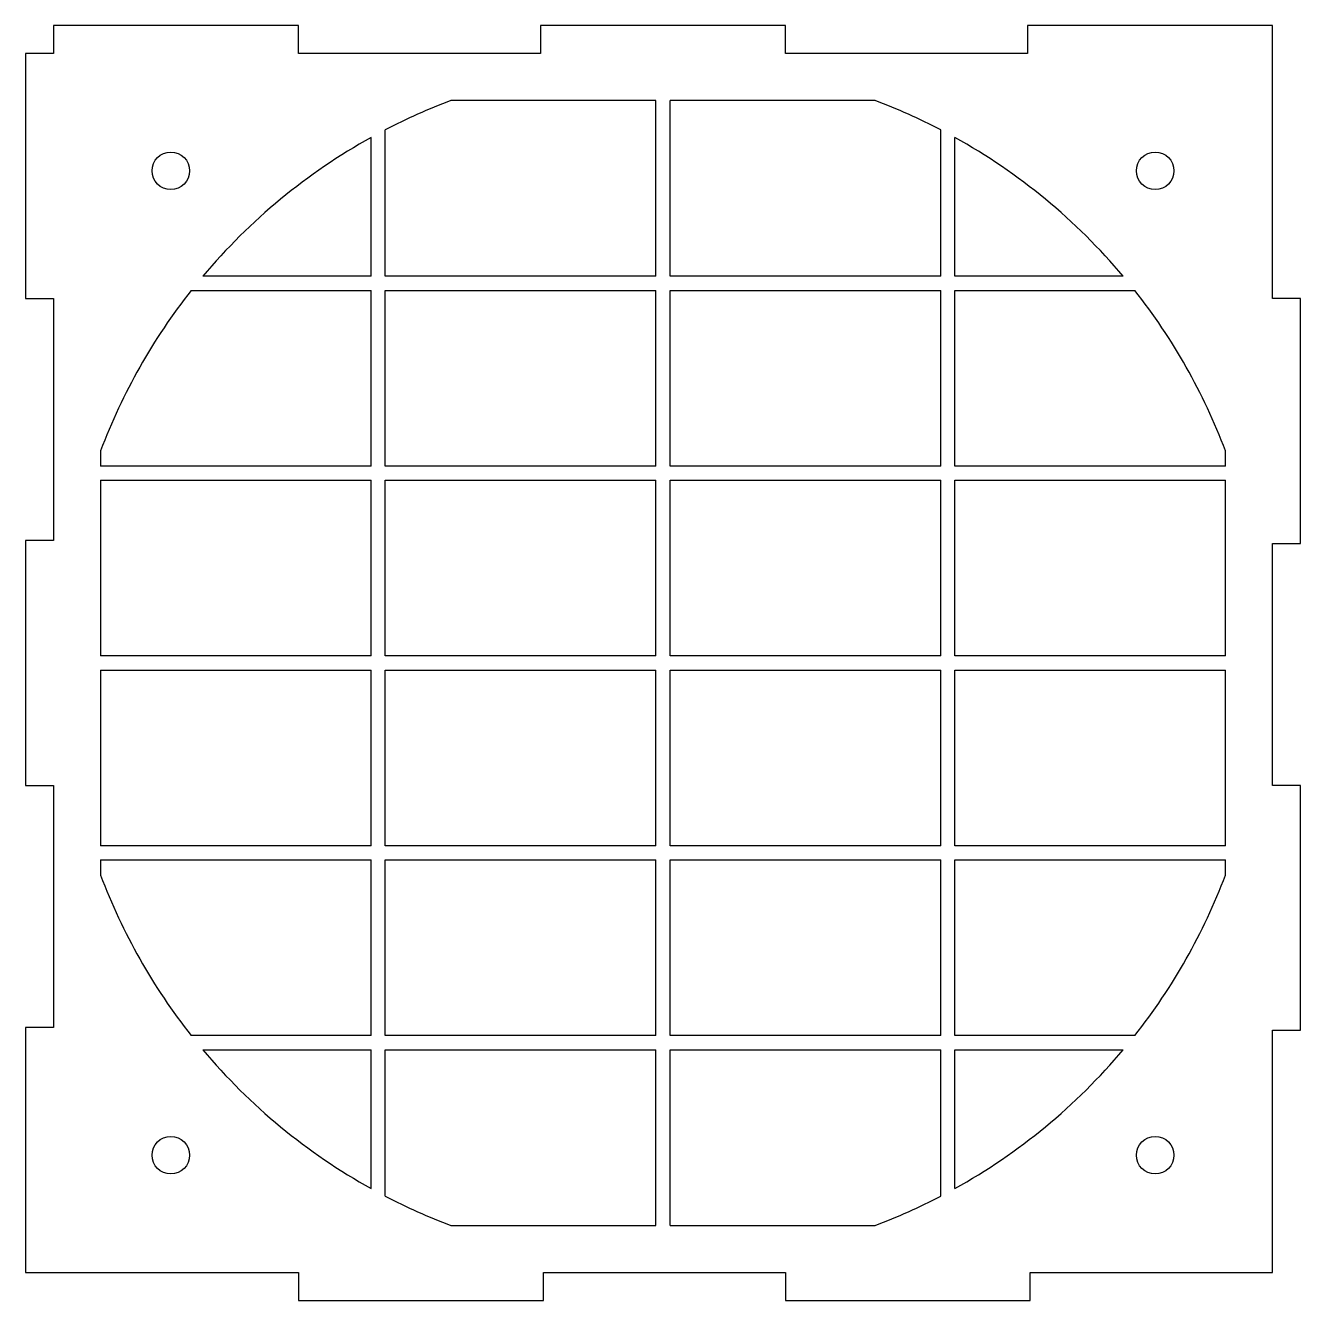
# Model space of a CAD drawing. Header units: millimetres. Extents: x -68 to 68, y -68 to 68.
import ezdxf

# ---------------------------------------------------------------- set-up
doc = ezdxf.new("R2010")
doc.units = ezdxf.units.MM

msp = doc.modelspace()

# ---------------------------------------------------------------- linework, layer by layer
at = {"color": 7, "linetype": 'Continuous', "lineweight": 25}
for p, q in [((-38.88, 68), (-65, 68)), ((-65, 68), (-65, 65)), ((-38.88, 65), (-38.88, 68)), ((13.06, 68), (-13.06, 68)), ((-13.06, 68), (-13.06, 65)), ((13.06, 65), (13.06, 68)), ((65, 68), (38.88, 68)), ((38.88, 68), (38.88, 65)), ((65, 38.88), (65, 68)), ((-65, 65), (-68, 65)), ((-68, 65), (-68, 38.88)), ((-13.06, 65), (-38.88, 65)), ((38.88, 65), (13.06, 65)), ((-0.75, 60), (-22.63, 60)), ((-0.75, 41.25), (-0.75, 60)), ((0.75, 41.25), (0.75, 60)), ((22.63, 60), (0.75, 60)), ((-31.12, 41.25), (-31.12, 56.06)), ((-29.62, 41.25), (-29.62, 56.87)), ((29.62, 41.25), (29.62, 56.87)), ((31.12, 41.25), (31.12, 56.06)), ((-31.12, 41.25), (-49.1, 41.25)), ((-0.75, 41.25), (-29.62, 41.25)), ((29.62, 41.25), (0.75, 41.25)), ((49.1, 41.25), (31.12, 41.25)), ((-50.32, 39.75), (-31.12, 39.75)), ((-31.12, 21), (-31.12, 39.75)), ((-29.62, 21), (-29.62, 39.75)), ((-29.62, 39.75), (-0.75, 39.75)), ((-0.75, 21), (-0.75, 39.75)), ((0.75, 21), (0.75, 39.75)), ((0.75, 39.75), (29.62, 39.75)), ((29.62, 21), (29.62, 39.75)), ((31.12, 21), (31.12, 39.75)), ((31.12, 39.75), (50.32, 39.75)), ((-68, 38.88), (-65, 38.88)), ((-65, 38.88), (-65, 13.06)), ((68, 38.88), (65, 38.88)), ((68, 12.76), (68, 38.88)), ((-60, 22.63), (-60, 21)), ((60, 21), (60, 22.63)), ((-31.12, 21), (-60, 21)), ((-0.75, 21), (-29.62, 21)), ((29.62, 21), (0.75, 21)), ((60, 21), (31.12, 21)), ((-60, 19.5), (-60, 0.75)), ((-60, 19.5), (-31.12, 19.5)), ((-31.12, 0.75), (-31.12, 19.5)), ((-29.62, 0.75), (-29.62, 19.5)), ((-29.62, 19.5), (-0.75, 19.5)), ((-0.75, 0.75), (-0.75, 19.5)), ((0.75, 0.75), (0.75, 19.5)), ((0.75, 19.5), (29.62, 19.5)), ((29.62, 0.75), (29.62, 19.5)), ((31.12, 0.75), (31.12, 19.5)), ((31.12, 19.5), (60, 19.5)), ((60, 0.75), (60, 19.5)), ((-65, 13.06), (-68, 13.06)), ((-68, 13.06), (-68, -13.06)), ((65, -13.06), (65, 12.76)), ((65, 12.76), (68, 12.76)), ((-31.12, 0.75), (-60, 0.75)), ((-0.75, 0.75), (-29.62, 0.75)), ((29.62, 0.75), (0.75, 0.75)), ((60, 0.75), (31.12, 0.75)), ((-60, -0.75), (-60, -19.5)), ((-60, -0.75), (-31.12, -0.75)), ((-31.12, -19.5), (-31.12, -0.75)), ((-29.62, -19.5), (-29.62, -0.75)), ((-29.62, -0.75), (-0.75, -0.75)), ((-0.75, -19.5), (-0.75, -0.75)), ((0.75, -19.5), (0.75, -0.75)), ((0.75, -0.75), (29.62, -0.75)), ((29.62, -19.5), (29.62, -0.75)), ((31.12, -19.5), (31.12, -0.75)), ((31.12, -0.75), (60, -0.75)), ((60, -19.5), (60, -0.75)), ((-68, -13.06), (-65, -13.06)), ((-65, -13.06), (-65, -38.88)), ((68, -13.06), (65, -13.06)), ((68, -39.18), (68, -13.06)), ((-31.12, -19.5), (-60, -19.5)), ((-0.75, -19.5), (-29.62, -19.5)), ((29.62, -19.5), (0.75, -19.5)), ((60, -19.5), (31.12, -19.5)), ((-60, -21), (-60, -22.63)), ((-60, -21), (-31.12, -21)), ((-31.12, -39.75), (-31.12, -21)), ((-29.62, -39.75), (-29.62, -21)), ((-29.62, -21), (-0.75, -21)), ((-0.75, -39.75), (-0.75, -21)), ((0.75, -39.75), (0.75, -21)), ((0.75, -21), (29.62, -21)), ((29.62, -39.75), (29.62, -21)), ((31.12, -39.75), (31.12, -21)), ((31.12, -21), (60, -21)), ((60, -22.63), (60, -21)), ((-65, -38.88), (-68, -38.88)), ((-68, -38.88), (-68, -65)), ((65, -65), (65, -39.18)), ((65, -39.18), (68, -39.18)), ((-31.12, -39.75), (-50.32, -39.75)), ((-0.75, -39.75), (-29.62, -39.75)), ((29.62, -39.75), (0.75, -39.75)), ((50.32, -39.75), (31.12, -39.75)), ((-49.1, -41.25), (-31.12, -41.25)), ((-31.12, -56.06), (-31.12, -41.25)), ((-29.62, -56.87), (-29.62, -41.25)), ((-29.62, -41.25), (-0.75, -41.25)), ((-0.75, -60), (-0.75, -41.25)), ((0.75, -60), (0.75, -41.25)), ((0.75, -41.25), (29.62, -41.25)), ((29.62, -56.87), (29.62, -41.25)), ((31.12, -56.06), (31.12, -41.25)), ((31.12, -41.25), (49.1, -41.25)), ((-22.63, -60), (-0.75, -60)), ((0.75, -60), (22.63, -60)), ((-68, -65), (-38.88, -65)), ((-38.88, -65), (-38.88, -68)), ((-12.76, -68), (-12.76, -65)), ((-12.76, -65), (13.06, -65)), ((13.06, -65), (13.06, -68)), ((39.18, -68), (39.18, -65)), ((39.18, -65), (65, -65)), ((-38.88, -68), (-12.76, -68)), ((13.06, -68), (39.18, -68))]:
    msp.add_line(p, q, dxfattribs=at)
for centre in [(-52.5, 52.5), (52.5, 52.5), (-52.5, -52.5), (52.5, -52.5)]:
    msp.add_circle(centre, 2, dxfattribs=at)
for start, end in [(110.6629, 117.5155), (62.4845, 69.3371), (119.0374, 139.9635), (40.0365, 60.9626), (141.6924, 159.3371), (20.6629, 38.3076), (200.6629, 218.3076), (321.6924, 339.3371), (220.0365, 240.9626), (299.0374, 319.9635), (242.4845, 249.3371), (290.6629, 297.5155)]:
    msp.add_arc((0, 0), 64.12, start, end, dxfattribs=at)

doc.saveas('drawing.dxf')
